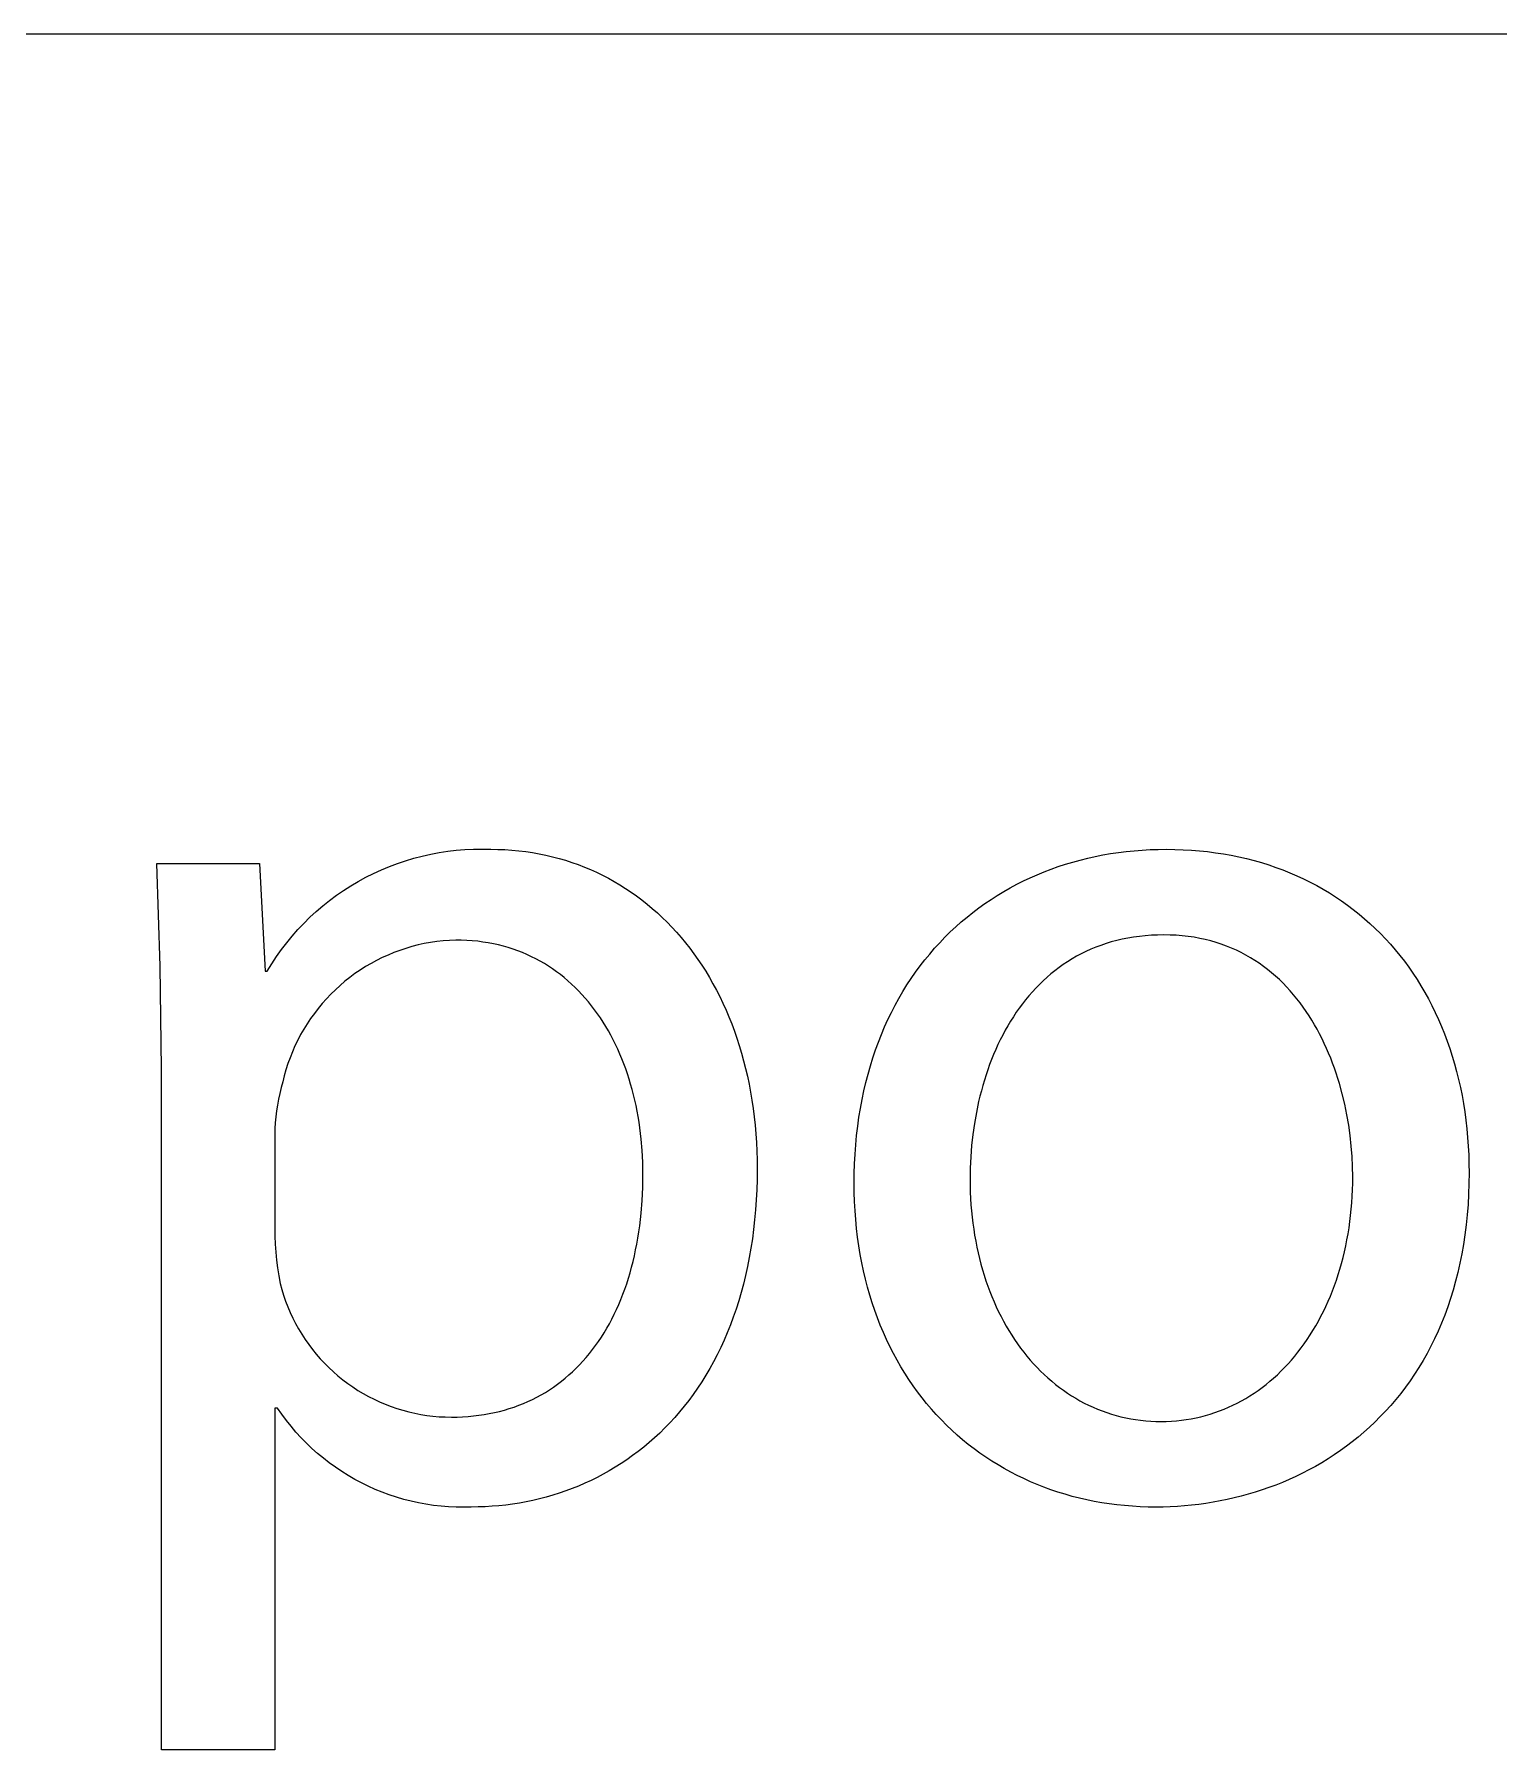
# Model space of a CAD drawing. Header units: millimetres. Extents: x -1656 to 3995, y -637 to 3312.
# Drawn here: x 3747.4 to 3811.1, y -79.4 to -4.8 of the extents above; entities that cross this region are included whole.
import ezdxf

# ---------------------------------------------------------------- set-up
doc = ezdxf.new("R2010")
doc.units = ezdxf.units.MM
doc.header["$MEASUREMENT"] = 0
doc.layers.add('Domyślny', color=7, linetype='Continuous', true_color=0x000000)

msp = doc.modelspace()

# ---------------------------------------------------------------- linework, layer by layer
at = {"layer": 'Domyślny', "color": 18, "lineweight": 15, "true_color": 0x000000}
for p, q in [((3989.99, -4.788), (1859.782, -4.788)), ((3765.354, -40.333), (3765.727, -40.289)), ((3765.727, -40.289), (3766.101, -40.259)), ((3766.101, -40.259), (3766.476, -40.242)), ((3766.476, -40.242), (3766.852, -40.237)), ((3766.852, -40.237), (3767.227, -40.246)), ((3767.227, -40.246), (3767.537, -40.25)), ((3767.537, -40.25), (3767.843, -40.262)), ((3767.843, -40.262), (3768.148, -40.283)), ((3768.148, -40.283), (3768.449, -40.311)), ((3795.226, -40.31), (3795.573, -40.283)), ((3795.573, -40.283), (3795.922, -40.264)), ((3795.922, -40.264), (3796.274, -40.252)), ((3796.274, -40.252), (3796.628, -40.248)), ((3796.628, -40.248), (3796.995, -40.252)), ((3796.995, -40.252), (3797.358, -40.265)), ((3797.358, -40.265), (3797.717, -40.285)), ((3797.717, -40.285), (3798.072, -40.314)), ((3752.847, -45.335), (3752.7, -40.867)), ((3752.7, -40.867), (3757.16, -40.867)), ((3757.16, -40.867), (3757.404, -45.553)), ((3762.471, -41.139), (3762.817, -40.995)), ((3762.817, -40.995), (3763.169, -40.863)), ((3763.169, -40.863), (3763.525, -40.743)), ((3763.525, -40.743), (3763.884, -40.635)), ((3763.884, -40.635), (3764.248, -40.541)), ((3764.248, -40.541), (3764.614, -40.458)), ((3764.614, -40.458), (3764.983, -40.389)), ((3764.983, -40.389), (3765.354, -40.333)), ((3768.449, -40.311), (3768.748, -40.347)), ((3768.748, -40.347), (3769.044, -40.391)), ((3769.044, -40.391), (3769.337, -40.443)), ((3769.337, -40.443), (3769.627, -40.503)), ((3769.627, -40.503), (3769.914, -40.57)), ((3769.914, -40.57), (3770.198, -40.645)), ((3770.198, -40.645), (3770.479, -40.727)), ((3770.479, -40.727), (3770.757, -40.817)), ((3770.757, -40.817), (3771.031, -40.914)), ((3771.031, -40.914), (3771.302, -41.019)), ((3771.302, -41.019), (3771.569, -41.13)), ((3791.613, -41.112), (3791.925, -41.002)), ((3791.925, -41.002), (3792.24, -40.899)), ((3792.24, -40.899), (3792.558, -40.803)), ((3792.558, -40.803), (3792.88, -40.715)), ((3792.88, -40.715), (3793.206, -40.635)), ((3793.206, -40.635), (3793.535, -40.562)), ((3793.535, -40.562), (3793.867, -40.496)), ((3793.867, -40.496), (3794.202, -40.438)), ((3794.202, -40.438), (3794.541, -40.388)), ((3794.541, -40.388), (3794.882, -40.345)), ((3794.882, -40.345), (3795.226, -40.31)), ((3798.072, -40.314), (3798.424, -40.351)), ((3798.424, -40.351), (3798.771, -40.396)), ((3798.771, -40.396), (3799.114, -40.449)), ((3799.114, -40.449), (3799.453, -40.509)), ((3799.453, -40.509), (3799.787, -40.578)), ((3799.787, -40.578), (3800.117, -40.654)), ((3800.117, -40.654), (3800.443, -40.738)), ((3800.443, -40.738), (3800.765, -40.829)), ((3800.765, -40.829), (3801.082, -40.928)), ((3801.082, -40.928), (3801.394, -41.035)), ((3801.394, -41.035), (3801.702, -41.149)), ((3761.141, -41.835), (3761.464, -41.644)), ((3761.464, -41.644), (3761.794, -41.464)), ((3761.794, -41.464), (3762.129, -41.296)), ((3762.129, -41.296), (3762.471, -41.139)), ((3771.569, -41.13), (3771.833, -41.249)), ((3771.833, -41.249), (3772.093, -41.376)), ((3772.093, -41.376), (3772.35, -41.509)), ((3772.35, -41.509), (3772.602, -41.649)), ((3772.602, -41.649), (3772.851, -41.796)), ((3772.851, -41.796), (3773.096, -41.95)), ((3789.83, -41.925), (3790.117, -41.772)), ((3790.117, -41.772), (3790.408, -41.625)), ((3790.408, -41.625), (3790.703, -41.486)), ((3790.703, -41.486), (3791.002, -41.354)), ((3791.002, -41.354), (3791.306, -41.229)), ((3791.306, -41.229), (3791.613, -41.112)), ((3801.702, -41.149), (3802.005, -41.27)), ((3802.005, -41.27), (3802.303, -41.398)), ((3802.303, -41.398), (3802.597, -41.534)), ((3802.597, -41.534), (3802.885, -41.676)), ((3802.885, -41.676), (3803.169, -41.826)), ((3759.921, -42.709), (3760.214, -42.474)), ((3760.214, -42.474), (3760.516, -42.251)), ((3760.516, -42.251), (3760.825, -42.037)), ((3760.825, -42.037), (3761.141, -41.835)), ((3773.096, -41.95), (3773.337, -42.111)), ((3773.337, -42.111), (3773.573, -42.279)), ((3773.573, -42.279), (3773.806, -42.453)), ((3773.806, -42.453), (3774.034, -42.634)), ((3788.728, -42.61), (3788.997, -42.428)), ((3788.997, -42.428), (3789.27, -42.253)), ((3789.27, -42.253), (3789.548, -42.086)), ((3789.548, -42.086), (3789.83, -41.925)), ((3803.169, -41.826), (3803.447, -41.983)), ((3803.447, -41.983), (3803.721, -42.146)), ((3803.721, -42.146), (3803.989, -42.317)), ((3803.989, -42.317), (3804.253, -42.494)), ((3804.253, -42.494), (3804.511, -42.678)), ((3759.092, -43.471), (3759.359, -43.207)), ((3759.359, -43.207), (3759.636, -42.953)), ((3759.636, -42.953), (3759.921, -42.709)), ((3774.034, -42.634), (3774.258, -42.822)), ((3774.258, -42.822), (3774.478, -43.015)), ((3774.478, -43.015), (3774.693, -43.216)), ((3774.693, -43.216), (3774.903, -43.423)), ((3787.704, -43.406), (3787.953, -43.197)), ((3787.953, -43.197), (3788.206, -42.994)), ((3788.206, -42.994), (3788.465, -42.799)), ((3788.465, -42.799), (3788.728, -42.61)), ((3804.511, -42.678), (3804.763, -42.868)), ((3804.763, -42.868), (3805.011, -43.065)), ((3805.011, -43.065), (3805.252, -43.268)), ((3805.252, -43.268), (3805.489, -43.478)), ((3758.347, -44.315), (3758.585, -44.025)), ((3758.585, -44.025), (3758.834, -43.743)), ((3758.834, -43.743), (3759.092, -43.471)), ((3774.903, -43.423), (3775.109, -43.636)), ((3775.109, -43.636), (3775.311, -43.855)), ((3775.311, -43.855), (3775.507, -44.08)), ((3786.991, -44.075), (3787.223, -43.845)), ((3787.223, -43.845), (3787.461, -43.622)), ((3787.461, -43.622), (3787.704, -43.406)), ((3795.711, -44.009), (3795.453, -44.036)), ((3795.975, -43.99), (3795.711, -44.009)), ((3796.242, -43.978), (3795.975, -43.99)), ((3796.515, -43.974), (3796.242, -43.978)), ((3796.789, -43.978), (3796.515, -43.974)), ((3797.057, -43.991), (3796.789, -43.978)), ((3797.32, -44.012), (3797.057, -43.991)), ((3797.578, -44.041), (3797.32, -44.012)), ((3805.489, -43.478), (3805.72, -43.694)), ((3805.72, -43.694), (3805.945, -43.917)), ((3805.945, -43.917), (3806.164, -44.146)), ((3757.901, -44.919), (3758.119, -44.613)), ((3758.119, -44.613), (3758.347, -44.315)), ((3763.013, -44.743), (3762.758, -44.848)), ((3763.272, -44.646), (3763.013, -44.743)), ((3763.534, -44.559), (3763.272, -44.646)), ((3763.798, -44.481), (3763.534, -44.559)), ((3764.065, -44.412), (3763.798, -44.481)), ((3764.335, -44.353), (3764.065, -44.412)), ((3764.606, -44.303), (3764.335, -44.353)), ((3764.879, -44.262), (3764.606, -44.303)), ((3765.153, -44.231), (3764.879, -44.262)), ((3765.428, -44.21), (3765.153, -44.231)), ((3765.703, -44.198), (3765.428, -44.21)), ((3765.947, -44.201), (3765.703, -44.198)), ((3766.188, -44.211), (3765.947, -44.201)), ((3766.426, -44.228), (3766.188, -44.211)), ((3766.66, -44.252), (3766.426, -44.228)), ((3766.89, -44.282), (3766.66, -44.252)), ((3767.117, -44.318), (3766.89, -44.282)), ((3767.341, -44.361), (3767.117, -44.318)), ((3767.561, -44.41), (3767.341, -44.361)), ((3767.777, -44.465), (3767.561, -44.41)), ((3767.99, -44.526), (3767.777, -44.465)), ((3768.199, -44.593), (3767.99, -44.526)), ((3768.405, -44.667), (3768.199, -44.593)), ((3768.607, -44.745), (3768.405, -44.667)), ((3768.805, -44.83), (3768.607, -44.745)), ((3775.507, -44.08), (3775.699, -44.312)), ((3775.699, -44.312), (3775.885, -44.549)), ((3775.885, -44.549), (3776.067, -44.793)), ((3786.328, -44.804), (3786.543, -44.555)), ((3786.543, -44.555), (3786.764, -44.312)), ((3786.764, -44.312), (3786.991, -44.075)), ((3793.13, -44.695), (3792.923, -44.797)), ((3793.341, -44.599), (3793.13, -44.695)), ((3793.557, -44.51), (3793.341, -44.599)), ((3793.778, -44.427), (3793.557, -44.51)), ((3794.003, -44.351), (3793.778, -44.427)), ((3794.233, -44.281), (3794.003, -44.351)), ((3794.467, -44.218), (3794.233, -44.281)), ((3794.707, -44.162), (3794.467, -44.218)), ((3794.951, -44.113), (3794.707, -44.162)), ((3795.199, -44.071), (3794.951, -44.113)), ((3795.453, -44.036), (3795.199, -44.071)), ((3797.831, -44.078), (3797.578, -44.041)), ((3798.079, -44.123), (3797.831, -44.078)), ((3798.322, -44.175), (3798.079, -44.123)), ((3798.56, -44.235), (3798.322, -44.175)), ((3798.792, -44.303), (3798.56, -44.235)), ((3799.02, -44.377), (3798.792, -44.303)), ((3799.243, -44.458), (3799.02, -44.377)), ((3799.461, -44.546), (3799.243, -44.458)), ((3799.674, -44.641), (3799.461, -44.546)), ((3799.883, -44.743), (3799.674, -44.641)), ((3800.086, -44.85), (3799.883, -44.743)), ((3806.164, -44.146), (3806.378, -44.38)), ((3806.378, -44.38), (3806.586, -44.621)), ((3806.586, -44.621), (3806.788, -44.868)), ((3752.907, -49.806), (3752.847, -45.335)), ((3757.499, -45.553), (3757.694, -45.232)), ((3757.694, -45.232), (3757.901, -44.919)), ((3761.547, -45.503), (3761.319, -45.658)), ((3761.78, -45.355), (3761.547, -45.503)), ((3762.018, -45.215), (3761.78, -45.355)), ((3762.26, -45.084), (3762.018, -45.215)), ((3762.507, -44.962), (3762.26, -45.084)), ((3762.758, -44.848), (3762.507, -44.962)), ((3769, -44.92), (3768.805, -44.83)), ((3769.191, -45.016), (3769, -44.92)), ((3769.379, -45.117), (3769.191, -45.016)), ((3769.563, -45.224), (3769.379, -45.117)), ((3769.743, -45.335), (3769.563, -45.224)), ((3769.919, -45.452), (3769.743, -45.335)), ((3770.092, -45.574), (3769.919, -45.452)), ((3776.067, -44.793), (3776.244, -45.042)), ((3776.244, -45.042), (3776.415, -45.297)), ((3776.415, -45.297), (3776.581, -45.558)), ((3785.717, -45.593), (3785.915, -45.324)), ((3785.915, -45.324), (3786.118, -45.061)), ((3786.118, -45.061), (3786.328, -44.804)), ((3791.958, -45.394), (3791.779, -45.53)), ((3792.142, -45.263), (3791.958, -45.394)), ((3792.331, -45.138), (3792.142, -45.263)), ((3792.524, -45.019), (3792.331, -45.138)), ((3792.721, -44.905), (3792.524, -45.019)), ((3792.923, -44.797), (3792.721, -44.905)), ((3800.285, -44.964), (3800.086, -44.85)), ((3800.479, -45.084), (3800.285, -44.964)), ((3800.668, -45.209), (3800.479, -45.084)), ((3800.853, -45.341), (3800.668, -45.209)), ((3801.032, -45.477), (3800.853, -45.341)), ((3801.208, -45.62), (3801.032, -45.477)), ((3806.788, -44.868), (3806.984, -45.121)), ((3806.984, -45.121), (3807.173, -45.38)), ((3807.173, -45.38), (3807.357, -45.644)), ((3757.404, -45.553), (3757.499, -45.553)), ((3760.671, -46.171), (3760.467, -46.357)), ((3760.881, -45.993), (3760.671, -46.171)), ((3761.097, -45.822), (3760.881, -45.993)), ((3761.319, -45.658), (3761.097, -45.822)), ((3770.261, -45.701), (3770.092, -45.574)), ((3770.427, -45.833), (3770.261, -45.701)), ((3770.588, -45.97), (3770.427, -45.833)), ((3770.746, -46.112), (3770.588, -45.97)), ((3770.9, -46.258), (3770.746, -46.112)), ((3771.051, -46.409), (3770.9, -46.258)), ((3776.581, -45.558), (3776.742, -45.825)), ((3776.742, -45.825), (3776.898, -46.097)), ((3776.898, -46.097), (3777.048, -46.375)), ((3785.162, -46.44), (3785.341, -46.152)), ((3785.341, -46.152), (3785.526, -45.869)), ((3785.526, -45.869), (3785.717, -45.593)), ((3791.106, -46.125), (3790.949, -46.286)), ((3791.268, -45.969), (3791.106, -46.125)), ((3791.434, -45.817), (3791.268, -45.969)), ((3791.604, -45.671), (3791.434, -45.817)), ((3791.779, -45.53), (3791.604, -45.671)), ((3801.378, -45.767), (3801.208, -45.62)), ((3801.544, -45.919), (3801.378, -45.767)), ((3801.706, -46.077), (3801.544, -45.919)), ((3801.862, -46.239), (3801.706, -46.077)), ((3802.015, -46.405), (3801.862, -46.239)), ((3807.357, -45.644), (3807.535, -45.914)), ((3807.535, -45.914), (3807.707, -46.19)), ((3807.707, -46.19), (3807.872, -46.472)), ((3759.896, -46.955), (3759.72, -47.168)), ((3760.079, -46.749), (3759.896, -46.955)), ((3760.27, -46.55), (3760.079, -46.749)), ((3760.467, -46.357), (3760.27, -46.55)), ((3771.197, -46.564), (3771.051, -46.409)), ((3771.34, -46.723), (3771.197, -46.564)), ((3771.479, -46.887), (3771.34, -46.723)), ((3771.615, -47.055), (3771.479, -46.887)), ((3777.048, -46.375), (3777.192, -46.659)), ((3777.192, -46.659), (3777.331, -46.947)), ((3777.331, -46.947), (3777.465, -47.242)), ((3784.824, -47.037), (3784.99, -46.736)), ((3784.99, -46.736), (3785.162, -46.44)), ((3790.365, -46.973), (3790.229, -47.156)), ((3790.504, -46.795), (3790.365, -46.973)), ((3790.648, -46.621), (3790.504, -46.795)), ((3790.796, -46.451), (3790.648, -46.621)), ((3790.949, -46.286), (3790.796, -46.451)), ((3802.163, -46.576), (3802.015, -46.405)), ((3802.306, -46.751), (3802.163, -46.576)), ((3802.445, -46.93), (3802.306, -46.751)), ((3802.58, -47.113), (3802.445, -46.93)), ((3807.872, -46.472), (3808.031, -46.758)), ((3808.031, -46.758), (3808.184, -47.051)), ((3759.39, -47.61), (3759.237, -47.839)), ((3759.551, -47.386), (3759.39, -47.61)), ((3759.72, -47.168), (3759.551, -47.386)), ((3771.746, -47.228), (3771.615, -47.055)), ((3771.873, -47.404), (3771.746, -47.228)), ((3771.997, -47.584), (3771.873, -47.404)), ((3772.117, -47.768), (3771.997, -47.584)), ((3777.465, -47.242), (3777.592, -47.541)), ((3777.592, -47.541), (3777.714, -47.846)), ((3784.368, -47.98), (3784.513, -47.659)), ((3784.513, -47.659), (3784.665, -47.345)), ((3784.665, -47.345), (3784.824, -47.037)), ((3789.849, -47.726), (3789.731, -47.924)), ((3789.972, -47.533), (3789.849, -47.726)), ((3790.098, -47.342), (3789.972, -47.533)), ((3790.229, -47.156), (3790.098, -47.342)), ((3802.71, -47.3), (3802.58, -47.113)), ((3802.836, -47.491), (3802.71, -47.3)), ((3802.957, -47.684), (3802.836, -47.491)), ((3803.075, -47.881), (3802.957, -47.684)), ((3808.184, -47.051), (3808.33, -47.348)), ((3808.33, -47.348), (3808.469, -47.651)), ((3808.469, -47.651), (3808.602, -47.96)), ((3758.955, -48.313), (3758.827, -48.558)), ((3759.092, -48.074), (3758.955, -48.313)), ((3759.237, -47.839), (3759.092, -48.074)), ((3772.233, -47.956), (3772.117, -47.768)), ((3772.345, -48.147), (3772.233, -47.956)), ((3772.453, -48.342), (3772.345, -48.147)), ((3772.557, -48.541), (3772.453, -48.342)), ((3777.714, -47.846), (3777.83, -48.156)), ((3777.83, -48.156), (3777.939, -48.471)), ((3777.939, -48.471), (3778.043, -48.791)), ((3784.098, -48.639), (3784.229, -48.306)), ((3784.229, -48.306), (3784.368, -47.98)), ((3789.508, -48.329), (3789.402, -48.536)), ((3789.617, -48.125), (3789.508, -48.329)), ((3789.731, -47.924), (3789.617, -48.125)), ((3803.188, -48.081), (3803.075, -47.881)), ((3803.296, -48.284), (3803.188, -48.081)), ((3803.401, -48.49), (3803.296, -48.284)), ((3803.501, -48.698), (3803.401, -48.49)), ((3808.602, -47.96), (3808.729, -48.273)), ((3808.729, -48.273), (3808.849, -48.592)), ((3758.596, -49.058), (3758.494, -49.315)), ((3758.707, -48.806), (3758.596, -49.058)), ((3758.827, -48.558), (3758.707, -48.806)), ((3772.657, -48.742), (3772.557, -48.541)), ((3772.754, -48.948), (3772.657, -48.742)), ((3772.846, -49.156), (3772.754, -48.948)), ((3772.934, -49.368), (3772.846, -49.156)), ((3778.043, -48.791), (3778.141, -49.116)), ((3778.141, -49.116), (3778.232, -49.446)), ((3783.857, -49.323), (3783.974, -48.978)), ((3783.974, -48.978), (3784.098, -48.639)), ((3789.111, -49.175), (3789.023, -49.394)), ((3789.204, -48.96), (3789.111, -49.175)), ((3789.301, -48.746), (3789.204, -48.96)), ((3789.402, -48.536), (3789.301, -48.746)), ((3803.598, -48.909), (3803.501, -48.698)), ((3803.69, -49.122), (3803.598, -48.909)), ((3803.778, -49.337), (3803.69, -49.122)), ((3808.849, -48.592), (3808.961, -48.915)), ((3808.961, -48.915), (3809.068, -49.244)), ((3809.068, -49.244), (3809.167, -49.577)), ((3752.907, -79.425), (3752.907, -49.806)), ((3758.317, -49.837), (3758.242, -50.102)), ((3758.401, -49.574), (3758.317, -49.837)), ((3758.494, -49.315), (3758.401, -49.574)), ((3773.019, -49.582), (3772.934, -49.368)), ((3773.099, -49.8), (3773.019, -49.582)), ((3773.176, -50.02), (3773.099, -49.8)), ((3778.232, -49.446), (3778.317, -49.781)), ((3778.317, -49.781), (3778.396, -50.12)), ((3783.646, -50.032), (3783.748, -49.674)), ((3783.748, -49.674), (3783.857, -49.323)), ((3788.858, -49.839), (3788.781, -50.064)), ((3788.938, -49.615), (3788.858, -49.839)), ((3789.023, -49.394), (3788.938, -49.615)), ((3803.862, -49.554), (3803.778, -49.337)), ((3803.942, -49.773), (3803.862, -49.554)), ((3804.018, -49.994), (3803.942, -49.773)), ((3804.09, -50.216), (3804.018, -49.994)), ((3809.167, -49.577), (3809.259, -49.915)), ((3809.259, -49.915), (3809.344, -50.258)), ((3758.105, -50.618), (3758.043, -50.869)), ((3758.176, -50.37), (3758.105, -50.618)), ((3758.242, -50.102), (3758.176, -50.37)), ((3773.248, -50.244), (3773.176, -50.02)), ((3773.316, -50.469), (3773.248, -50.244)), ((3773.381, -50.698), (3773.316, -50.469)), ((3773.441, -50.929), (3773.381, -50.698)), ((3778.396, -50.12), (3778.468, -50.464)), ((3778.468, -50.464), (3778.534, -50.813)), ((3783.465, -50.764), (3783.551, -50.395)), ((3783.551, -50.395), (3783.646, -50.032)), ((3788.641, -50.522), (3788.577, -50.754)), ((3788.709, -50.292), (3788.641, -50.522)), ((3788.781, -50.064), (3788.709, -50.292)), ((3804.158, -50.439), (3804.09, -50.216)), ((3804.282, -50.889), (3804.158, -50.439)), ((3809.344, -50.258), (3809.422, -50.606)), ((3809.422, -50.606), (3809.493, -50.958)), ((3757.941, -51.375), (3757.903, -51.631)), ((3757.988, -51.121), (3757.941, -51.375)), ((3758.043, -50.869), (3757.988, -51.121)), ((3773.497, -51.163), (3773.441, -50.929)), ((3773.549, -51.398), (3773.497, -51.163)), ((3773.597, -51.636), (3773.549, -51.398)), ((3778.534, -50.813), (3778.593, -51.167)), ((3778.593, -51.167), (3778.645, -51.525)), ((3783.314, -51.52), (3783.386, -51.139)), ((3783.386, -51.139), (3783.465, -50.764)), ((3788.46, -51.222), (3788.36, -51.696)), ((3788.516, -50.987), (3788.46, -51.222)), ((3788.577, -50.754), (3788.516, -50.987)), ((3804.391, -51.341), (3804.282, -50.889)), ((3804.484, -51.796), (3804.391, -51.341)), ((3809.493, -50.958), (3809.557, -51.315)), ((3809.557, -51.315), (3809.614, -51.676)), ((3757.851, -52.145), (3757.837, -52.402)), ((3757.873, -51.887), (3757.851, -52.145)), ((3757.903, -51.631), (3757.873, -51.887)), ((3773.641, -51.877), (3773.597, -51.636)), ((3773.681, -52.119), (3773.641, -51.877)), ((3773.716, -52.363), (3773.681, -52.119)), ((3778.645, -51.525), (3778.691, -51.887)), ((3778.691, -51.887), (3778.73, -52.254)), ((3783.196, -52.299), (3783.251, -51.907)), ((3783.251, -51.907), (3783.314, -51.52)), ((3788.275, -52.175), (3788.206, -52.658)), ((3788.36, -51.696), (3788.275, -52.175)), ((3804.563, -52.252), (3804.484, -51.796)), ((3809.614, -51.676), (3809.663, -52.041)), ((3809.663, -52.041), (3809.705, -52.411)), ((3757.837, -52.402), (3757.837, -57.088)), ((3773.775, -52.857), (3773.716, -52.363)), ((3773.817, -53.358), (3773.775, -52.857)), ((3778.73, -52.254), (3778.762, -52.626)), ((3778.762, -52.626), (3778.787, -53.001)), ((3783.111, -53.102), (3783.15, -52.698)), ((3783.15, -52.698), (3783.196, -52.299)), ((3788.206, -52.658), (3788.153, -53.143)), ((3804.627, -52.707), (3804.563, -52.252)), ((3804.676, -53.159), (3804.627, -52.707)), ((3809.705, -52.411), (3809.739, -52.786)), ((3809.739, -52.786), (3809.766, -53.164)), ((3773.843, -53.866), (3773.817, -53.358)), ((3778.787, -53.001), (3778.805, -53.381)), ((3778.805, -53.381), (3778.815, -53.765)), ((3783.059, -53.927), (3783.081, -53.512)), ((3783.081, -53.512), (3783.111, -53.102)), ((3788.115, -53.631), (3788.092, -54.119)), ((3788.153, -53.143), (3788.115, -53.631)), ((3804.711, -53.609), (3804.676, -53.159)), ((3804.732, -54.054), (3804.711, -53.609)), ((3809.766, -53.164), (3809.785, -53.547)), ((3809.785, -53.547), (3809.797, -53.933)), ((3773.842, -54.96), (3773.851, -54.378)), ((3773.851, -54.378), (3773.843, -53.866)), ((3778.815, -53.765), (3778.819, -54.152)), ((3778.819, -54.152), (3778.815, -54.61)), ((3783.042, -54.775), (3783.046, -54.349)), ((3783.046, -54.349), (3783.059, -53.927)), ((3788.092, -54.119), (3788.085, -54.606)), ((3804.739, -54.493), (3804.732, -54.054)), ((3809.801, -54.324), (3809.795, -54.794)), ((3809.797, -53.933), (3809.801, -54.324)), ((3773.815, -55.53), (3773.842, -54.96)), ((3778.802, -55.061), (3778.78, -55.504)), ((3778.815, -54.61), (3778.802, -55.061)), ((3783.046, -55.18), (3783.042, -54.775)), ((3783.058, -55.579), (3783.046, -55.18)), ((3788.085, -54.606), (3788.087, -54.886)), ((3788.087, -54.886), (3788.095, -55.164)), ((3788.095, -55.164), (3788.108, -55.44)), ((3804.715, -55.347), (3804.728, -55.065)), ((3804.728, -55.065), (3804.736, -54.78)), ((3804.736, -54.78), (3804.739, -54.493)), ((3809.795, -54.794), (3809.78, -55.256)), ((3773.771, -56.087), (3773.815, -55.53)), ((3778.75, -55.94), (3778.712, -56.368)), ((3778.78, -55.504), (3778.75, -55.94)), ((3783.079, -55.974), (3783.058, -55.579)), ((3783.108, -56.363), (3783.079, -55.974)), ((3788.108, -55.44), (3788.125, -55.714)), ((3788.125, -55.714), (3788.147, -55.985)), ((3804.646, -56.178), (3804.674, -55.904)), ((3804.674, -55.904), (3804.697, -55.627)), ((3804.697, -55.627), (3804.715, -55.347)), ((3809.755, -55.71), (3809.72, -56.155)), ((3809.78, -55.256), (3809.755, -55.71)), ((3773.672, -56.899), (3773.709, -56.632)), ((3773.709, -56.632), (3773.771, -56.087)), ((3778.712, -56.368), (3778.666, -56.79)), ((3783.145, -56.748), (3783.108, -56.363)), ((3788.147, -55.985), (3788.174, -56.253)), ((3788.174, -56.253), (3788.206, -56.519)), ((3788.206, -56.519), (3788.243, -56.782)), ((3804.533, -56.983), (3804.576, -56.717)), ((3804.576, -56.717), (3804.613, -56.449)), ((3804.613, -56.449), (3804.646, -56.178)), ((3809.676, -56.593), (3809.622, -57.022)), ((3809.72, -56.155), (3809.676, -56.593)), ((3757.837, -57.088), (3757.849, -57.432)), ((3757.849, -57.432), (3757.871, -57.776)), ((3773.533, -57.681), (3773.584, -57.424)), ((3773.584, -57.424), (3773.63, -57.163)), ((3773.63, -57.163), (3773.672, -56.899)), ((3778.611, -57.204), (3778.549, -57.61)), ((3778.666, -56.79), (3778.611, -57.204)), ((3783.19, -57.128), (3783.145, -56.748)), ((3783.242, -57.502), (3783.19, -57.128)), ((3788.243, -56.782), (3788.285, -57.043)), ((3788.285, -57.043), (3788.331, -57.301)), ((3788.331, -57.301), (3788.381, -57.556)), ((3804.434, -57.505), (3804.486, -57.245)), ((3804.486, -57.245), (3804.533, -56.983)), ((3809.558, -57.443), (3809.486, -57.855)), ((3809.622, -57.022), (3809.558, -57.443)), ((3757.871, -57.776), (3757.904, -58.119)), ((3757.904, -58.119), (3757.946, -58.46)), ((3773.357, -58.431), (3773.42, -58.185)), ((3773.42, -58.185), (3773.479, -57.935)), ((3773.479, -57.935), (3773.533, -57.681)), ((3778.479, -58.01), (3778.402, -58.402)), ((3778.549, -57.61), (3778.479, -58.01)), ((3783.303, -57.872), (3783.242, -57.502)), ((3783.371, -58.236), (3783.303, -57.872)), ((3788.381, -57.556), (3788.436, -57.808)), ((3788.436, -57.808), (3788.496, -58.057)), ((3788.496, -58.057), (3788.56, -58.303)), ((3804.25, -58.264), (3804.316, -58.014)), ((3804.316, -58.014), (3804.377, -57.761)), ((3804.377, -57.761), (3804.434, -57.505)), ((3809.486, -57.855), (3809.405, -58.26)), ((3757.946, -58.46), (3758, -58.801)), ((3758, -58.801), (3758.063, -59.139)), ((3773.143, -59.149), (3773.218, -58.913)), ((3773.218, -58.913), (3773.29, -58.674)), ((3773.29, -58.674), (3773.357, -58.431)), ((3778.317, -58.787), (3778.224, -59.165)), ((3778.402, -58.402), (3778.317, -58.787)), ((3783.447, -58.595), (3783.371, -58.236)), ((3783.53, -58.949), (3783.447, -58.595)), ((3783.62, -59.297), (3783.53, -58.949)), ((3788.56, -58.303), (3788.629, -58.545)), ((3788.629, -58.545), (3788.702, -58.785)), ((3788.702, -58.785), (3788.779, -59.021)), ((3804.027, -58.993), (3804.106, -58.753)), ((3804.106, -58.753), (3804.18, -58.51)), ((3804.18, -58.51), (3804.25, -58.264)), ((3809.315, -58.657), (3809.216, -59.045)), ((3809.405, -58.26), (3809.315, -58.657)), ((3758.063, -59.139), (3758.133, -59.398)), ((3758.133, -59.398), (3758.211, -59.654)), ((3758.211, -59.654), (3758.299, -59.907)), ((3772.891, -59.831), (3772.979, -59.608)), ((3772.979, -59.608), (3773.063, -59.38)), ((3773.063, -59.38), (3773.143, -59.149)), ((3778.125, -59.536), (3778.018, -59.899)), ((3778.224, -59.165), (3778.125, -59.536)), ((3783.718, -59.641), (3783.62, -59.297)), ((3783.823, -59.978), (3783.718, -59.641)), ((3788.779, -59.021), (3788.861, -59.254)), ((3788.861, -59.254), (3788.946, -59.484)), ((3788.946, -59.484), (3789.036, -59.71)), ((3803.668, -59.915), (3803.764, -59.69)), ((3803.764, -59.69), (3803.856, -59.461)), ((3803.856, -59.461), (3803.943, -59.229)), ((3803.943, -59.229), (3804.027, -58.993)), ((3809.109, -59.426), (3808.994, -59.798)), ((3809.216, -59.045), (3809.109, -59.426)), ((3758.299, -59.907), (3758.395, -60.157)), ((3758.395, -60.157), (3758.5, -60.404)), ((3758.5, -60.404), (3758.613, -60.646)), ((3772.603, -60.478), (3772.703, -60.267)), ((3772.703, -60.267), (3772.799, -60.051)), ((3772.799, -60.051), (3772.891, -59.831)), ((3777.904, -60.255), (3777.783, -60.604)), ((3778.018, -59.899), (3777.904, -60.255)), ((3783.935, -60.311), (3783.823, -59.978)), ((3784.054, -60.637), (3783.935, -60.311)), ((3789.036, -59.71), (3789.13, -59.933)), ((3789.13, -59.933), (3789.228, -60.152)), ((3789.228, -60.152), (3789.33, -60.367)), ((3789.33, -60.367), (3789.436, -60.578)), ((3803.356, -60.567), (3803.464, -60.354)), ((3803.464, -60.354), (3803.568, -60.136)), ((3803.568, -60.136), (3803.668, -59.915)), ((3808.871, -60.162), (3808.74, -60.519)), ((3808.994, -59.798), (3808.871, -60.162)), ((3758.613, -60.646), (3758.735, -60.885)), ((3758.735, -60.885), (3758.865, -61.119)), ((3758.865, -61.119), (3759.004, -61.349)), ((3772.162, -61.282), (3772.278, -61.088)), ((3772.278, -61.088), (3772.391, -60.889)), ((3772.391, -60.889), (3772.499, -60.686)), ((3772.499, -60.686), (3772.603, -60.478)), ((3777.656, -60.945), (3777.522, -61.28)), ((3777.783, -60.604), (3777.656, -60.945)), ((3784.18, -60.959), (3784.054, -60.637)), ((3784.313, -61.274), (3784.18, -60.959)), ((3789.436, -60.578), (3789.547, -60.786)), ((3789.547, -60.786), (3789.66, -60.99)), ((3789.66, -60.99), (3789.778, -61.189)), ((3789.778, -61.189), (3789.9, -61.385)), ((3802.886, -61.381), (3803.009, -61.183)), ((3803.009, -61.183), (3803.129, -60.982)), ((3803.129, -60.982), (3803.244, -60.777)), ((3803.244, -60.777), (3803.356, -60.567)), ((3808.601, -60.868), (3808.454, -61.208)), ((3808.74, -60.519), (3808.601, -60.868)), ((3759.004, -61.349), (3759.15, -61.573)), ((3759.15, -61.573), (3759.304, -61.793)), ((3759.304, -61.793), (3759.465, -62.006)), ((3771.659, -62.016), (3771.791, -61.839)), ((3771.791, -61.839), (3771.918, -61.658)), ((3771.918, -61.658), (3772.042, -61.472)), ((3772.042, -61.472), (3772.162, -61.282)), ((3777.234, -61.926), (3777.081, -62.239)), ((3777.381, -61.607), (3777.234, -61.926)), ((3777.522, -61.28), (3777.381, -61.607)), ((3784.452, -61.584), (3784.313, -61.274)), ((3784.599, -61.888), (3784.452, -61.584)), ((3784.751, -62.187), (3784.599, -61.888)), ((3789.9, -61.385), (3790.025, -61.577)), ((3790.025, -61.577), (3790.154, -61.764)), ((3790.154, -61.764), (3790.287, -61.947)), ((3790.287, -61.947), (3790.423, -62.126)), ((3802.356, -62.126), (3802.494, -61.946)), ((3802.494, -61.946), (3802.628, -61.762)), ((3802.628, -61.762), (3802.759, -61.573)), ((3802.759, -61.573), (3802.886, -61.381)), ((3808.139, -61.866), (3807.971, -62.184)), ((3808.3, -61.541), (3808.139, -61.866)), ((3808.454, -61.208), (3808.3, -61.541)), ((3759.465, -62.006), (3759.634, -62.214)), ((3759.634, -62.214), (3759.81, -62.417)), ((3759.81, -62.417), (3759.993, -62.612)), ((3759.993, -62.612), (3760.182, -62.802)), ((3770.943, -62.83), (3771.094, -62.676)), ((3771.094, -62.676), (3771.241, -62.518)), ((3771.241, -62.518), (3771.384, -62.356)), ((3771.384, -62.356), (3771.523, -62.188)), ((3771.523, -62.188), (3771.659, -62.016)), ((3776.922, -62.544), (3776.756, -62.843)), ((3777.081, -62.239), (3776.922, -62.544)), ((3784.91, -62.479), (3784.751, -62.187)), ((3785.076, -62.766), (3784.91, -62.479)), ((3790.423, -62.126), (3790.563, -62.3)), ((3790.563, -62.3), (3790.706, -62.47)), ((3790.706, -62.47), (3790.853, -62.636)), ((3790.853, -62.636), (3791.003, -62.797)), ((3801.77, -62.799), (3801.922, -62.638)), ((3801.922, -62.638), (3802.07, -62.472)), ((3802.07, -62.472), (3802.214, -62.301)), ((3802.214, -62.301), (3802.356, -62.126)), ((3807.796, -62.493), (3807.614, -62.795)), ((3807.971, -62.184), (3807.796, -62.493)), ((3760.182, -62.802), (3760.378, -62.984)), ((3760.378, -62.984), (3760.58, -63.16)), ((3760.58, -63.16), (3760.789, -63.328)), ((3760.789, -63.328), (3761.003, -63.489)), ((3770.133, -63.522), (3770.302, -63.393)), ((3770.302, -63.393), (3770.468, -63.26)), ((3770.468, -63.26), (3770.63, -63.121)), ((3770.63, -63.121), (3770.788, -62.978)), ((3770.788, -62.978), (3770.943, -62.83)), ((3776.408, -63.417), (3776.226, -63.694)), ((3776.585, -63.133), (3776.408, -63.417)), ((3776.756, -62.843), (3776.585, -63.133)), ((3785.248, -63.047), (3785.076, -62.766)), ((3785.426, -63.322), (3785.248, -63.047)), ((3785.61, -63.591), (3785.426, -63.322)), ((3791.003, -62.797), (3791.157, -62.953)), ((3791.157, -62.953), (3791.314, -63.104)), ((3791.314, -63.104), (3791.474, -63.251)), ((3791.474, -63.251), (3791.637, -63.392)), ((3791.637, -63.392), (3791.804, -63.529)), ((3800.965, -63.533), (3801.132, -63.396)), ((3801.132, -63.396), (3801.296, -63.255)), ((3801.296, -63.255), (3801.457, -63.108)), ((3801.457, -63.108), (3801.615, -62.956)), ((3801.615, -62.956), (3801.77, -62.799)), ((3807.231, -63.375), (3807.031, -63.654)), ((3807.426, -63.089), (3807.231, -63.375)), ((3807.614, -62.795), (3807.426, -63.089)), ((3761.003, -63.489), (3761.222, -63.643)), ((3761.222, -63.643), (3761.447, -63.789)), ((3761.447, -63.789), (3761.677, -63.927)), ((3761.677, -63.927), (3761.911, -64.056)), ((3761.911, -64.056), (3762.15, -64.178)), ((3762.15, -64.178), (3762.393, -64.291)), ((3768.846, -64.274), (3769.04, -64.183)), ((3769.04, -64.183), (3769.231, -64.086)), ((3769.231, -64.086), (3769.419, -63.984)), ((3769.419, -63.984), (3769.603, -63.876)), ((3769.603, -63.876), (3769.783, -63.763)), ((3769.783, -63.763), (3769.96, -63.645)), ((3769.96, -63.645), (3770.133, -63.522)), ((3776.038, -63.963), (3775.845, -64.225)), ((3776.226, -63.694), (3776.038, -63.963)), ((3785.8, -63.854), (3785.61, -63.591)), ((3785.995, -64.111), (3785.8, -63.854)), ((3786.197, -64.361), (3785.995, -64.111)), ((3791.804, -63.529), (3791.973, -63.661)), ((3791.973, -63.661), (3792.146, -63.787)), ((3792.146, -63.787), (3792.322, -63.909)), ((3792.322, -63.909), (3792.501, -64.025)), ((3792.501, -64.025), (3792.682, -64.136)), ((3792.682, -64.136), (3792.867, -64.241)), ((3799.9, -64.245), (3800.085, -64.14)), ((3800.085, -64.14), (3800.267, -64.029)), ((3800.267, -64.029), (3800.445, -63.913)), ((3800.445, -63.913), (3800.622, -63.792)), ((3800.622, -63.792), (3800.795, -63.665)), ((3800.795, -63.665), (3800.965, -63.533)), ((3806.824, -63.925), (3806.611, -64.189)), ((3807.031, -63.654), (3806.824, -63.925)), ((3757.95, -64.559), (3757.837, -64.559)), ((3757.837, -64.559), (3757.837, -79.425)), ((3758.137, -64.83), (3757.95, -64.559)), ((3758.333, -65.096), (3758.137, -64.83)), ((3762.393, -64.291), (3762.639, -64.396)), ((3762.639, -64.396), (3762.89, -64.492)), ((3762.89, -64.492), (3763.143, -64.579)), ((3763.143, -64.579), (3763.399, -64.657)), ((3763.399, -64.657), (3763.658, -64.726)), ((3763.658, -64.726), (3763.919, -64.786)), ((3763.919, -64.786), (3764.182, -64.837)), ((3764.182, -64.837), (3764.447, -64.879)), ((3764.447, -64.879), (3764.713, -64.912)), ((3764.713, -64.912), (3764.979, -64.935)), ((3766.002, -64.941), (3766.241, -64.926)), ((3766.241, -64.926), (3766.477, -64.904)), ((3766.477, -64.904), (3766.709, -64.876)), ((3766.709, -64.876), (3766.938, -64.842)), ((3766.938, -64.842), (3767.164, -64.802)), ((3767.164, -64.802), (3767.386, -64.756)), ((3767.386, -64.756), (3767.605, -64.705)), ((3767.605, -64.705), (3767.82, -64.647)), ((3767.82, -64.647), (3768.032, -64.584)), ((3768.032, -64.584), (3768.241, -64.515)), ((3768.241, -64.515), (3768.446, -64.44)), ((3768.446, -64.44), (3768.648, -64.36)), ((3768.648, -64.36), (3768.846, -64.274)), ((3775.442, -64.727), (3775.234, -64.968)), ((3775.646, -64.48), (3775.442, -64.727)), ((3775.845, -64.225), (3775.646, -64.48)), ((3786.404, -64.606), (3786.197, -64.361)), ((3786.617, -64.844), (3786.404, -64.606)), ((3786.836, -65.076), (3786.617, -64.844)), ((3792.867, -64.241), (3793.055, -64.342)), ((3793.055, -64.342), (3793.245, -64.436)), ((3793.245, -64.436), (3793.438, -64.525)), ((3793.438, -64.525), (3793.634, -64.608)), ((3793.634, -64.608), (3793.832, -64.686)), ((3793.832, -64.686), (3794.033, -64.758)), ((3794.033, -64.758), (3794.236, -64.823)), ((3794.236, -64.823), (3794.443, -64.883)), ((3794.443, -64.883), (3794.651, -64.937)), ((3798.127, -64.939), (3798.334, -64.885)), ((3798.334, -64.885), (3798.538, -64.825)), ((3798.538, -64.825), (3798.74, -64.76)), ((3798.74, -64.76), (3798.94, -64.688)), ((3798.94, -64.688), (3799.137, -64.611)), ((3799.137, -64.611), (3799.331, -64.528)), ((3799.331, -64.528), (3799.524, -64.439)), ((3799.524, -64.439), (3799.713, -64.345)), ((3799.713, -64.345), (3799.9, -64.245)), ((3805.939, -64.934), (3805.705, -65.167)), ((3806.169, -64.693), (3805.939, -64.934)), ((3806.393, -64.444), (3806.169, -64.693)), ((3806.611, -64.189), (3806.393, -64.444)), ((3758.538, -65.354), (3758.333, -65.096)), ((3758.752, -65.605), (3758.538, -65.354)), ((3758.974, -65.849), (3758.752, -65.605)), ((3764.979, -64.935), (3765.247, -64.949)), ((3765.247, -64.949), (3765.515, -64.954)), ((3765.515, -64.954), (3765.76, -64.951)), ((3765.76, -64.951), (3766.002, -64.941)), ((3774.579, -65.646), (3774.352, -65.857)), ((3774.802, -65.427), (3774.579, -65.646)), ((3775.02, -65.201), (3774.802, -65.427)), ((3775.234, -64.968), (3775.02, -65.201)), ((3787.06, -65.301), (3786.836, -65.076)), ((3787.289, -65.52), (3787.06, -65.301)), ((3787.523, -65.733), (3787.289, -65.52)), ((3794.651, -64.937), (3794.862, -64.985)), ((3794.862, -64.985), (3795.075, -65.027)), ((3795.075, -65.027), (3795.291, -65.062)), ((3795.291, -65.062), (3795.509, -65.092)), ((3795.509, -65.092), (3795.729, -65.114)), ((3795.729, -65.114), (3795.951, -65.131)), ((3795.951, -65.131), (3796.176, -65.141)), ((3796.176, -65.141), (3796.402, -65.144)), ((3796.402, -65.144), (3796.625, -65.141)), ((3796.625, -65.141), (3796.845, -65.131)), ((3796.845, -65.131), (3797.064, -65.115)), ((3797.064, -65.115), (3797.281, -65.092)), ((3797.281, -65.092), (3797.495, -65.063)), ((3797.495, -65.063), (3797.708, -65.028)), ((3797.708, -65.028), (3797.919, -64.986)), ((3797.919, -64.986), (3798.127, -64.939)), ((3805.221, -65.612), (3804.972, -65.823)), ((3805.465, -65.393), (3805.221, -65.612)), ((3805.705, -65.167), (3805.465, -65.393)), ((3759.205, -66.085), (3758.974, -65.849)), ((3759.443, -66.313), (3759.205, -66.085)), ((3759.689, -66.532), (3759.443, -66.313)), ((3773.884, -66.259), (3773.644, -66.449)), ((3774.12, -66.061), (3773.884, -66.259)), ((3774.352, -65.857), (3774.12, -66.061)), ((3787.763, -65.939), (3787.523, -65.733)), ((3788.008, -66.139), (3787.763, -65.939)), ((3788.257, -66.332), (3788.008, -66.139)), ((3788.512, -66.518), (3788.257, -66.332)), ((3804.199, -66.413), (3803.933, -66.595)), ((3804.461, -66.223), (3804.199, -66.413)), ((3804.719, -66.027), (3804.461, -66.223)), ((3804.972, -65.823), (3804.719, -66.027)), ((3759.943, -66.744), (3759.689, -66.532)), ((3760.203, -66.946), (3759.943, -66.744)), ((3760.47, -67.139), (3760.203, -66.946)), ((3760.744, -67.323), (3760.47, -67.139)), ((3772.646, -67.136), (3772.387, -67.29)), ((3772.901, -66.975), (3772.646, -67.136)), ((3773.153, -66.807), (3772.901, -66.975)), ((3773.4, -66.631), (3773.153, -66.807)), ((3773.644, -66.449), (3773.4, -66.631)), ((3788.771, -66.698), (3788.512, -66.518)), ((3789.035, -66.87), (3788.771, -66.698)), ((3789.303, -67.037), (3789.035, -66.87)), ((3789.576, -67.196), (3789.303, -67.037)), ((3803.113, -67.097), (3802.833, -67.25)), ((3803.39, -66.937), (3803.113, -67.097)), ((3803.663, -66.769), (3803.39, -66.937)), ((3803.933, -66.595), (3803.663, -66.769)), ((3761.024, -67.498), (3760.744, -67.323)), ((3761.31, -67.663), (3761.024, -67.498)), ((3761.601, -67.818), (3761.31, -67.663)), ((3761.897, -67.963), (3761.601, -67.818)), ((3771.321, -67.835), (3771.047, -67.953)), ((3771.592, -67.709), (3771.321, -67.835)), ((3771.86, -67.577), (3771.592, -67.709)), ((3772.125, -67.437), (3771.86, -67.577)), ((3772.387, -67.29), (3772.125, -67.437)), ((3789.853, -67.348), (3789.576, -67.196)), ((3790.135, -67.494), (3789.853, -67.348)), ((3790.42, -67.632), (3790.135, -67.494)), ((3790.71, -67.763), (3790.42, -67.632)), ((3791.004, -67.887), (3790.71, -67.763)), ((3791.302, -68.005), (3791.004, -67.887)), ((3801.388, -67.91), (3801.092, -68.021)), ((3801.682, -67.792), (3801.388, -67.91)), ((3801.974, -67.667), (3801.682, -67.792)), ((3802.263, -67.535), (3801.974, -67.667)), ((3802.549, -67.396), (3802.263, -67.535)), ((3802.833, -67.25), (3802.549, -67.396)), ((3762.198, -68.098), (3761.897, -67.963)), ((3762.503, -68.223), (3762.198, -68.098)), ((3762.813, -68.337), (3762.503, -68.223)), ((3763.126, -68.44), (3762.813, -68.337)), ((3763.443, -68.533), (3763.126, -68.44)), ((3763.762, -68.614), (3763.443, -68.533)), ((3764.084, -68.685), (3763.762, -68.614)), ((3768.768, -68.639), (3768.474, -68.693)), ((3769.06, -68.579), (3768.768, -68.639)), ((3769.351, -68.511), (3769.06, -68.579)), ((3769.639, -68.436), (3769.351, -68.511)), ((3769.925, -68.353), (3769.639, -68.436)), ((3770.209, -68.264), (3769.925, -68.353)), ((3770.491, -68.167), (3770.209, -68.264)), ((3770.77, -68.064), (3770.491, -68.167)), ((3771.047, -67.953), (3770.77, -68.064)), ((3791.604, -68.114), (3791.302, -68.005)), ((3791.909, -68.217), (3791.604, -68.114)), ((3792.218, -68.313), (3791.909, -68.217)), ((3792.531, -68.401), (3792.218, -68.313)), ((3792.847, -68.481), (3792.531, -68.401)), ((3793.166, -68.554), (3792.847, -68.481)), ((3793.489, -68.62), (3793.166, -68.554)), ((3793.815, -68.678), (3793.489, -68.62)), ((3798.658, -68.66), (3798.349, -68.709)), ((3798.967, -68.604), (3798.658, -68.66)), ((3799.275, -68.541), (3798.967, -68.604)), ((3799.581, -68.471), (3799.275, -68.541)), ((3799.887, -68.395), (3799.581, -68.471)), ((3800.19, -68.312), (3799.887, -68.395)), ((3800.493, -68.222), (3800.19, -68.312)), ((3800.793, -68.125), (3800.493, -68.222)), ((3801.092, -68.021), (3800.793, -68.125)), ((3764.409, -68.745), (3764.084, -68.685)), ((3764.735, -68.793), (3764.409, -68.745)), ((3765.063, -68.831), (3764.735, -68.793)), ((3765.391, -68.857), (3765.063, -68.831)), ((3765.721, -68.872), (3765.391, -68.857)), ((3766.051, -68.876), (3765.721, -68.872)), ((3766.38, -68.868), (3766.051, -68.876)), ((3766.683, -68.864), (3766.38, -68.868)), ((3766.984, -68.854), (3766.683, -68.864)), ((3767.284, -68.836), (3766.984, -68.854)), ((3767.584, -68.811), (3767.284, -68.836)), ((3767.882, -68.779), (3767.584, -68.811)), ((3768.179, -68.739), (3767.882, -68.779)), ((3768.474, -68.693), (3768.179, -68.739)), ((3794.144, -68.729), (3793.815, -68.678)), ((3794.476, -68.772), (3794.144, -68.729)), ((3794.81, -68.807), (3794.476, -68.772)), ((3795.148, -68.834), (3794.81, -68.807)), ((3795.488, -68.854), (3795.148, -68.834)), ((3795.831, -68.866), (3795.488, -68.854)), ((3796.177, -68.87), (3795.831, -68.866)), ((3796.486, -68.867), (3796.177, -68.87)), ((3796.797, -68.857), (3796.486, -68.867)), ((3797.107, -68.841), (3796.797, -68.857)), ((3797.418, -68.818), (3797.107, -68.841)), ((3797.729, -68.788), (3797.418, -68.818)), ((3798.039, -68.752), (3797.729, -68.788)), ((3798.349, -68.709), (3798.039, -68.752)), ((3757.837, -79.425), (3752.907, -79.425))]:
    msp.add_line(p, q, dxfattribs=at)

doc.saveas('drawing.dxf')
